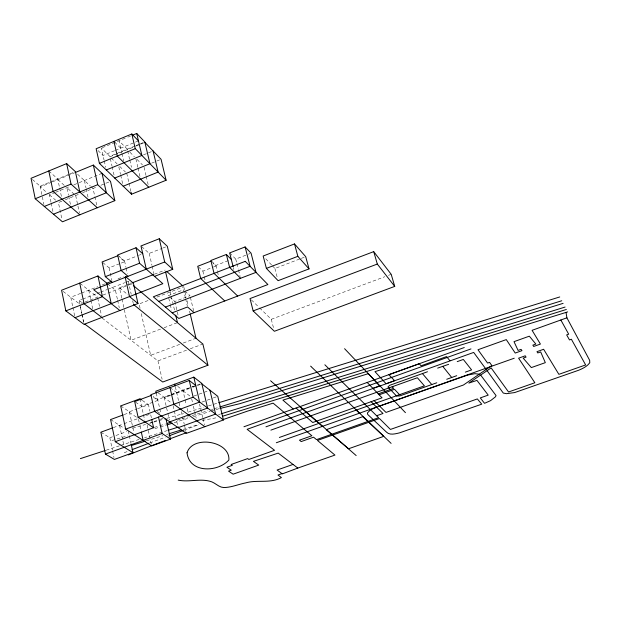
<?xml version="1.0" encoding="UTF-8"?>
<svg xmlns="http://www.w3.org/2000/svg" width="621" height="621" viewBox="0 0 621 621"><rect width="100%" height="100%" fill="white"/><g stroke="black" fill="none" stroke-linecap="round" stroke-linejoin="round"><path stroke-width="0.47" stroke-dasharray="3.1 2.33" d="M102.255 147.697L126.963 137.489M127.848 137.125L130.511 136.022M114.512 150.717L103.032 155.444L97.52 150.08M115.39 150.36L138.452 140.866M135.153 145.904L109.801 156.329L101.37 148.062L104.049 159.993M136.03 145.547L139.539 144.103M140.416 143.738L144.809 141.937M109.901 156.795L135.262 146.37M136.139 146.005L139.647 144.569M140.525 144.204L144.918 142.403M32.447 179.508L40.132 186.16L49.804 182.186M50.681 181.821L69.21 174.206M70.095 173.841L75.405 171.66M51.714 182.178L40.28 186.874L46.622 192.37M52.591 181.813L74.675 172.739M143.521 154.862L151.345 151.664M50.984 202.198L49.447 194.808L54.671 192.673M55.541 192.316L70.375 186.246M73.883 184.817L78.262 183.024M79.139 182.667L102.023 173.306M151.609 163.168L155.918 161.413M156.771 161.064L160.218 159.659M61.867 201.165L58.413 202.57L61.875 219.05M65.321 199.76L79.154 194.132M82.624 192.712L97.412 186.696M100.905 185.275L110.507 181.363M118.355 255.588L124.549 260.944L138.429 255.487M139.29 255.146L141.029 254.463M102.814 262.543L109.117 267.83L120.389 263.397M121.25 263.063L124.72 261.697L119.209 256.947M141.658 246.584L149.219 253.407L162.151 248.33M163.012 247.989L165.597 246.972M124.223 452.725L127.74 451.351M80.637 293.376L70.763 297.234L72.696 306.533M81.537 293.027L97.753 286.692M102.271 284.923L105.88 283.51M118.029 278.767L123.222 276.733M79.946 304.166L79.17 300.471L81.848 299.431M82.74 299.081L96.146 293.857M97.039 293.508L99.725 292.46M100.618 292.111L106.874 289.673M107.767 289.324L124.743 282.71M125.636 282.361L128.322 281.313L132.009 284.418M121.763 298.119L119.488 287.818L125.752 285.373M126.653 285.023L131.132 283.285M154.412 274.218L165.155 270.034M81.522 303.39L84.184 302.357M85.077 302.008L97.528 297.164L79.721 283.114M102.892 295.076L127.111 285.652M128.011 285.303L133.406 283.199M211.497 261.099L215.914 265.408L229.607 260.106M198.378 266.883L202.873 271.136L212.553 267.395M213.43 267.053L216.069 266.036L212.918 262.962M229.677 252.926L235.747 259.081L247.461 254.548M248.361 254.199L250.162 253.508M148.031 300.525L139.104 303.964L140.152 308.629M156.958 297.086L182.853 287.104M169.517 296.861L174.835 301.472L189.995 295.65L184.786 290.985M272.293 265.71L274.901 268.482L300.44 258.709M301.317 258.375L305.718 256.683M160.521 329.099L131.085 340.285L121.972 299.058M164.084 327.741L176.574 322.998M179.663 344.376L150.662 355.297L140.998 312.363M183.288 343.009L195.98 338.235M184.22 430.12L198.697 424.671M102.116 318.068L157.959 360.886L186.704 350.104M190.298 348.754L202.873 344.034M259.632 307.931L271.292 319.287L384.841 276.702M388.482 275.344L391.207 274.319M171.264 394.568L191.229 387.201M192.137 386.867L195.77 385.525M158.107 392.845L164.177 397.238L170.426 394.933L157.711 399.567L153.162 396.322M171.318 394.599L190.996 387.341M191.889 387.007L193.69 386.347M197.276 385.02L201.763 383.367M170.542 395.461L164.301 397.758L171.947 403.293M171.435 395.127L189.32 388.529M192.914 387.209L196.508 385.882M197.4 385.548L201.887 383.894M120.691 405.917L129.393 411.754L136.667 409.076M137.575 408.742L148.481 404.713L149.917 411.164M124.146 414.564L129.564 412.569L136.744 417.374M193.923 396.051L208.144 390.826M113.325 427.628L123.129 424.027M124.021 423.701L138.336 418.445M146.44 415.472L149.141 414.479M149.917 442.882L165.233 437.262M201.934 402.098L206.327 400.491M207.204 400.172L212.483 398.24M213.36 397.914L216.876 396.633M100.874 432.2L109.824 437.751L112.463 436.788M115.987 435.5L126.552 431.634M149.583 423.212L153.146 421.915M154.039 421.589L159.387 419.633M160.272 419.307L162.95 418.329M106.183 450.209L119.892 445.668M120.808 445.366L139.096 439.42M167.453 430.532L144.577 437.704M146.331 440.856L162.849 435.694M166.521 434.545L168.361 433.97M183.048 429.383L198.65 424.508M154.21 427.427L158.829 425.99M159.752 425.695L165.295 423.972M177.303 420.231L180.998 419.082M181.922 418.795L188.388 416.776M192.083 415.628L207.787 410.737M211.482 409.588L213.329 409.014M214.253 408.719L218.871 407.283M111.92 440.576L127.522 435.725M154.908 428.637L159.488 427.209M160.404 426.93L165.9 425.214M174.144 422.653L189.723 417.809M193.387 416.668L209.882 411.537M210.798 411.249L219.042 408.688M218.553 414.595L220.385 414.028M188.14 412.158L203.89 407.306M208.524 405.878L217.785 403.029M132.584 428.211L145.547 424.469M150.181 423.134L152.952 422.334M153.884 422.07L165.916 418.593M166.847 418.329L183.513 413.516M202.112 420.464L216.9 417.669M110.592 419.563L124.332 428.428M135.463 402.105L141.65 406.375L157.897 400.382L152.587 396.594M157.237 411.506L160.288 413.633M142.294 400.398L148.481 404.713M170.014 387.613L176.682 392.573M177.722 386.417L182.916 390.322L186.292 404.923M183.04 390.85L190.515 396.47M63.117 291.404L79.744 304.088M79.17 300.471L82.228 302.815M107.503 283.743L115.413 290.201L117.447 299.431M119.488 287.818L128.205 294.991M49.447 194.808L55.657 200.179M48.795 170.969L57.714 178.933L59.469 187.239M57.869 179.648L64.794 185.826M74.326 194.334L66.874 187.682L68.45 195.079M77.594 174.253L90.387 186.028M91.046 186.634L93.041 188.474L94.656 195.817M251.396 299.912L258.941 307.263M111.213 158.076L117.105 163.851M119.69 166.397L125.45 172.048M114.613 142.062L120.691 148.178M127.251 149.149L118.991 140.781L121.732 152.719M129.929 152.215L134.415 156.764M137.062 159.442L142.496 164.945M265.772 258.786L271.641 265.02M274.901 268.482L277.362 277.859M271.292 319.287L273.667 328.509M235.747 259.081L236.671 262.737M236.904 263.646L238.285 269.134M238.518 270.05L240.133 276.446M233.38 267.667L233.853 269.522M215.914 265.408L217.272 270.896M217.459 271.656L218.406 275.468M202.873 271.136L204.014 275.825M204.239 276.756L205.38 281.437M190.422 297.443L193.628 310.873M183.746 286.762L186.191 297.055M187.084 300.797L188.194 305.478M189.529 311.09L189.972 312.961M185.407 297.94L183.482 289.821L168.19 295.705L170.084 303.816M185.617 298.841L187.332 306.06M144.072 167.235L145.997 175.425M146.207 176.333L148.132 184.522M199.504 403.976L202.702 417.607M202.92 418.515L204.41 424.88M174.835 301.472L178.157 315.631M170.208 291.653L171.093 295.41M171.311 296.349L174.602 310.446M170.294 304.717L171.551 310.127M135.914 158.984L137.839 167.243M138.048 168.159L139.973 176.418M191.687 398.868L192.541 402.54M193.395 406.212L196.182 418.143M127.67 150.965L129.556 159.123M129.766 160.032L131.45 167.282M187.115 408.471L188.194 413.144M149.219 253.407L151.974 265.361M152.192 266.277L153.884 273.636M126.731 173.298L128.819 182.388M129.028 183.296L130.907 191.478M181.371 411.669L184.189 423.949M184.406 424.888L185.92 431.494M121.933 153.581L123.61 160.909M175.394 386.953L179.842 406.328M118.828 166.971L120.497 174.307M120.707 175.223L122.803 184.39M173.127 405.676L177.521 424.935M157.959 360.886L162.12 379.26M110.321 158.642L111.997 166.04M112.153 166.723L114.295 176.217M164.177 397.238L167.654 412.585M167.864 413.508L169.331 420.021M104.243 160.847L105.686 167.259M156.244 393.039L160.792 413.307M124.549 260.944L125.97 267.271M126.148 268.086L127.383 273.597M128.322 281.313L131.217 294.269M132.669 300.75L133.29 303.522M150.732 414.844L151.547 418.531M147.123 425.137L151.493 444.978M139.973 398.775L143.265 413.741M143.459 414.587L144.685 420.192M94.858 196.733L96.674 204.984M117.648 300.354L119.271 307.744M109.117 267.83L111.92 280.599M138.537 419.361L139.135 422.109M139.942 425.765L141.138 431.253M84.394 180.517L86.008 187.915M86.21 188.846L88.229 198.099M129.393 411.754L133.973 432.907M128.314 430.99L129.121 434.77M129.331 435.709L130.953 443.262M75.684 195.545L79.426 212.956M97.722 298.088L99.507 306.386M100.299 310.073L101.495 315.608M119.55 425.346L123.843 445.443M68.644 196.003L70.414 204.325M88.718 290.217L90.705 299.524M90.899 300.455L92.684 308.831M59.639 188.039L61.611 197.385M109.824 437.751L112.401 450.008M112.603 450.947L113.992 457.545M80.14 305.082L81.879 313.388M82.073 314.311L83.625 321.694M80.319 306.852L81.677 313.295M81.871 314.218L83.61 322.509M51.178 203.121L53.096 212.351M72.89 307.465L74.636 315.833M40.132 186.16L43.928 204.596"/><path stroke-width="0.93" d="M374.083 400.607L385.983 412.422L463.437 385.012L491.855 365.567L489.565 362.369L487.586 363.068L477.984 349.739L506.278 339.594L515.22 353.054L521.966 350.655L521.058 349.351L518.085 350.415L514.002 341.659L529.333 336.171L535.845 344.057L532.857 345.129L533.687 346.464L540.41 344.065L532.088 330.318L566.895 317.82L566.026 312.41L567.641 311.905M480.631 375.053L496.024 395.523A15.315 5.216 -16.7 0 1 495.263 396.982L490.574 400.646L484.535 403.324L480.289 397.898L488.207 395.119L476.967 380.394L468.847 383.095L491.141 367.911L508.552 391.991L534.867 382.753L518.605 358.185L525.219 355.81L526.065 357.122L523.185 358.146L531.335 367.585L545.323 362.648L540.666 351.921L537.77 352.945L536.979 351.657L543.631 349.274L558.869 374.339L585.642 364.938L571.398 339.268L569.496 339.935L566.655 334.905L568.681 334.183L560.856 320.009M138.452 140.866L131.831 133.989L96.146 148.737L99.414 163.377L131.536 194.202L166.102 180.253L161.08 159.31L144.918 142.403M132.281 135.293L136.713 133.461L144.809 141.937L149.956 163.711L114.714 178.064M79.799 191.982L75.405 171.66L66.649 163.595L31.05 178.297L35.226 198.751L62.457 221.798L114.838 200.653L110.507 181.363L93.352 165.07L75.56 172.382M99.414 163.377L135.262 148.66L166.102 180.253M35.226 198.751L71.042 184.095L97.28 207.74M106.292 169.983L141.867 155.429L136.713 133.461M151.951 445.575L128.291 454.921M44.308 206.444L97.699 184.693L114.838 200.653M53.484 214.198L106.362 192.758L102.023 173.306M123.214 186.222L158.114 172.079L153.084 150.95M142.76 253.779L136.022 247.748L117.664 254.99L121.111 270.469L127.988 276.306M154.52 276.392L172.747 269.304L167.321 246.296L159.255 238.751L140.975 245.963L146.284 269.157M117.835 255.751L102.108 261.961L105.322 276.663L112.323 282.423M111.252 303.661L106.781 283.16L97.955 275.957L61.588 290.232L65.842 310.88L83.998 324.348L137.978 303.529L133.406 283.199L125.659 276.655M105.322 276.663L139.546 263.242L162.834 283.681L75.025 317.688M132.126 449.627L149.017 443.215M106.781 283.16L111.112 281.468M172.747 269.304L164.689 261.969L93.686 289.704L119.884 310.508M132.025 282.935L153.519 274.567M65.842 310.88L102.434 296.652L97.955 275.957M165.427 307.092L255.999 272.371L251.063 253.158L245.116 246.933L229.677 252.926L233.162 266.774M231.315 259.446L226.37 254.47L210.868 260.486L214.043 273.38L237.672 296.054M211.024 261.123L197.734 266.277L200.707 278.526L224.755 300.975M294.517 243.929L263.164 256.015L266.386 268.388L278.099 280.669L309.025 268.893L305.718 256.683L294.517 243.929L297.847 256.326L309.025 268.893M158.751 301.426L250.077 266.293L245.116 246.933M266.386 268.388L297.847 256.326M172.188 312.829L187.55 306.96L194.055 312.658M373.718 251.629L250.022 298.577L253.158 310.911L274.381 331.28L394.723 286.397L391.207 274.319L373.718 251.629L377.312 264.057L394.723 286.397M253.158 310.911L377.312 264.057M168.85 435.903L183.319 430.462M152.844 445.203L165.559 440.46M170.1 438.768L186.447 432.666M133.484 285.66L202.873 344.034L207.942 365.233L162.749 382.024L84.782 324.108M169.743 421.845L207.6 408.044L201.763 383.367L193.806 377.133L155.832 391.199L156.244 393.039M195.77 385.525L189.258 380.494L150.887 394.7L154.59 411.319L186.354 433.388L223.428 419.967L217.761 396.307L201.887 383.894M151.066 395.515L134.687 401.577L138.134 417.359L153.589 427.737L115.281 441.71L110.592 419.563L123.245 414.898M138.134 417.359L193.147 397.161L223.428 419.967M112.44 427.954L100.874 432.2L105.446 454.091L114.388 459.431L132.987 452.693L131.155 444.201M141.526 399.862L139.973 398.775L120.691 405.917L125.683 429.134L199.651 402.059L193.806 377.133M105.446 454.091L162.159 433.489L170.527 439.109L151.703 445.925L125.683 429.134M178.149 427.683L215.603 414.075L209.914 390.174M243.944 426.767L464.275 347.535M470.974 348.917L247.111 429.313L274.56 450.295L248.842 459.462L247.647 458.601L231.144 464.492L232.324 465.315L226.921 467.248L231.26 470.175L228.567 471.122L233.131 474.188L258.724 465.098L253.43 461.372L278.224 453.105L297.808 468.071L334.944 455.092L317.455 440.436L379.447 418.531L390.438 429.437L477.347 398.93L481.741 404.17L399.381 432.899C395.515 433.807 389.67 435.5 386.526 432.154L374.067 420.433M486.235 369.503L473.683 352.425L265.951 426.821M378.228 393.869L393.621 388.342L392.154 386.767L417.382 377.747L424.407 385.843L399.528 394.692L394.514 389.305L379.144 394.809M427.489 371.754L389.678 385.315L387.946 387.007L390.368 389.507M457.227 361.632L463.328 359.45L471.603 369.914L465.346 372.134M270.896 430.12L392.814 386.534M279.365 437.463L400.18 394.467M436.765 382.784L399.722 395.942L396.555 396.035L391.261 390.462M446.709 379.268L456.722 375.705M276.322 442.742L514.25 358.216M376.613 415.744L382.994 413.485L371.079 401.678M324.861 364.783L378.577 417.677L316.508 439.637L313.589 437.184L301.201 441.57L299.469 440.157L311.889 435.756L273.139 403.153L247.127 411.249L222.986 419.617M379.555 406.064L467.52 375.123L474.918 373.671L479.257 374.199M293.042 464.415L277.09 470.027L282.322 473.885L297.808 468.071M281.911 473.637L277.998 475.011L281.391 477.588C269.988 483.837 257.443 479.428 245.582 482.921C238.293 484.341 231.253 487.501 223.739 487.539C219.213 487.4 215.922 483.518 211.877 481.896C201.088 477.898 189.327 482.533 178.211 480.126M372.833 388.296L379.586 385.944L368.338 373.671L282.904 400.118L293.267 409.029M437.665 368.113L448.649 364.317M376.582 407.128L370.543 409.759L367.43 412.965L367.725 414.471L373.19 419.579M105.267 450.512L80.427 458.608M168.376 430.237L178.506 427.023M559.731 296.954L218.716 402.742M131.644 445.443L145.415 441.143M169.277 433.683L181.208 429.957M167.142 423.398L170.837 422.249M219.795 406.996L561.749 300.766M166.816 424.935L172.312 423.219M222.45 416.28L566.352 309.475M563.115 303.351L240.024 403.634L219.958 408.455M565.079 307.061L221.301 413.749M566.026 312.41L374.968 371.63L386.091 383.747L394.599 380.72L388.886 374.711L419.26 363.727L421.077 365.8L446.569 356.57L449.938 360.778M115.281 441.71L132.987 452.693M204.837 426.697L173.81 404.255L170.014 387.613M101.891 317.447L84.083 303.785L79.721 283.114M133.499 304.445L207.942 365.233M137.978 303.529L129.533 296.582L125.163 276.989M331.614 434.296L326.219 429.709L362.718 416.668L367.857 421.465M332.538 435.104L348.583 448.758L383.786 436.346L368.742 422.311M296.07 408.067L312.751 422.505L382.047 397.813L367.205 382.489M270.562 380.751L270.981 381.123M271.408 381.496L356.167 455.566M299.842 406.67L322.384 426.355M79.822 214.788L53.08 191.447L48.795 170.969M166.591 271.323L183.032 286.118M310.593 366.126L310.997 366.506M311.393 366.895L391.114 443.378M356.229 410.108L359.443 413.19M148.768 187.247L117.284 156.042L113.938 141.386M240.599 278.278L229.607 267.379L226.37 254.47M344.577 348.699L405.443 412.662M422.42 373.57L431.781 384.554M442.75 366.359L451.708 377.49M487.058 370.621L503.274 393.062L506.464 393.683L514.669 392.565L578.733 370.217C582.793 368.494 587.171 366.444 589.779 362.742L589.663 360.327L566.895 317.82M190.197 313.9L195.98 338.235M159.255 238.751L164.689 261.969M165.597 271.913L169.991 290.706M175.704 315.142L177.459 322.656M131.831 133.989L135.262 148.66M189.258 380.494L193.147 397.161M131.116 192.386L131.536 194.202M174.757 384.189L175.184 386.029M136.022 247.748L139.546 263.242M166.048 419.245L170.527 439.109M158.471 417.002L162.159 433.489M151.749 419.454L153.589 427.737M93.352 165.07L97.699 184.693M141.34 432.169L143.141 440.398M66.649 163.595L71.042 184.095M187.037 452.794C189.428 473.318 217.668 472.465 228.862 460.037C230.438 441.135 192.65 434.731 187.037 452.794M245.241 261.348L153.309 296.807L178.817 318.464L267.892 284.55L245.241 261.348"/></g></svg>
